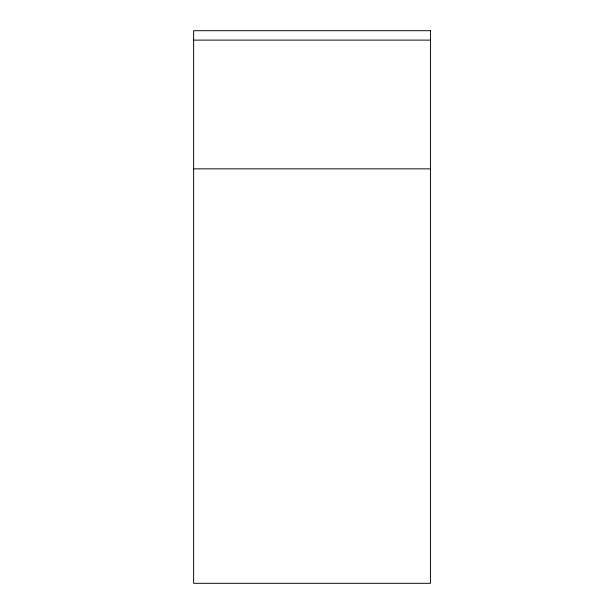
<?xml version="1.0" encoding="UTF-8"?>
<svg xmlns="http://www.w3.org/2000/svg" width="614" height="614" viewBox="0 0 614 614"><rect width="100%" height="100%" fill="white"/><g stroke="black" fill="none" stroke-linecap="round" stroke-linejoin="round"><path stroke-width="0.92" d="M193.617 40.117L430.445 40.117M193.617 168.85L430.445 168.85M430.445 30.7L193.617 30.7L193.617 583.3L430.445 583.3L430.445 30.7"/></g></svg>
